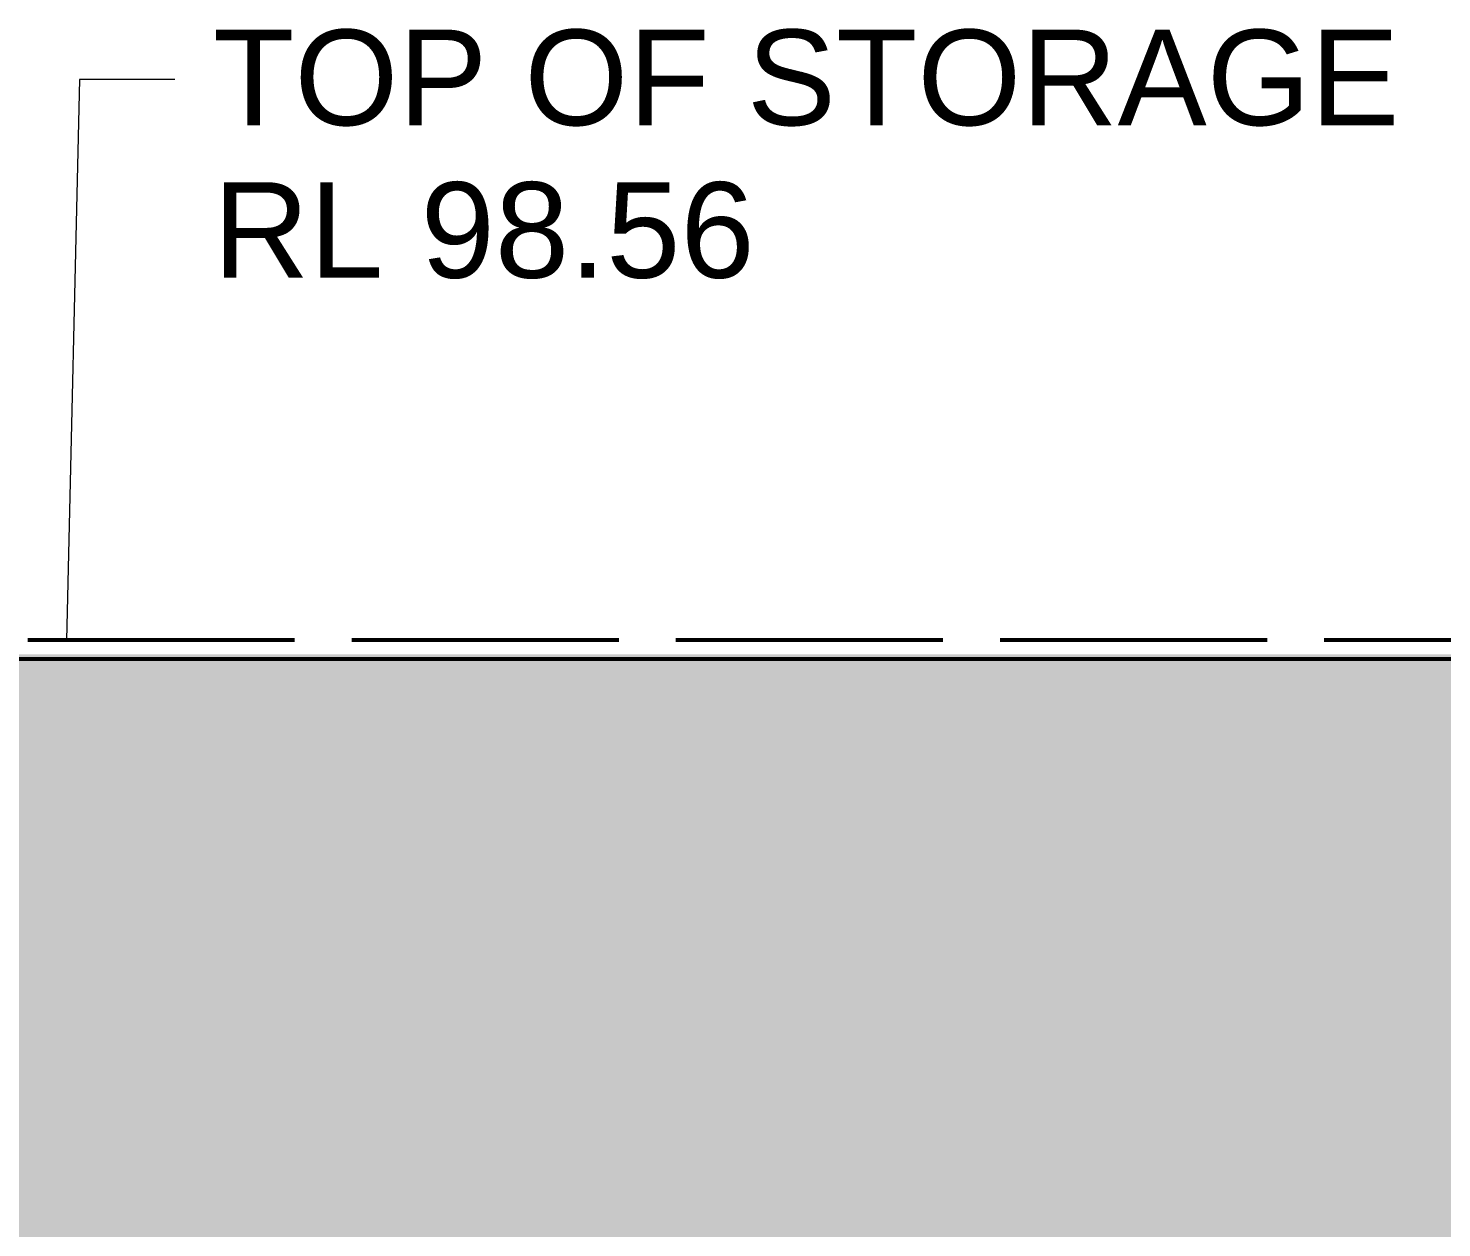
# Model space of a CAD drawing. Header units: millimetres. Extents: x -1589 to 4494, y -1079 to 3281.
# Drawn here: x 2039 to 2562, y 1350 to 1793 of the extents above; entities that cross this region are included whole.
import ezdxf

# ---------------------------------------------------------------- set-up
doc = ezdxf.new("R2010")
doc.units = ezdxf.units.MM
doc.linetypes.add('DASH_99_21', pattern=[119.944444, 98.777778, -21.166667])
for name, color, linetype in [('ANNOTATIONS', 7, 'Continuous'), ('GEOFAB', 5, 'Continuous'), ('LEADERS', 7, 'Continuous'), ('MODULE_ART', 7, 'Continuous'), ('TANK', 7, 'Continuous')]:
    doc.layers.add(name, color=color, linetype=linetype)
doc.styles.add('ARIAL', font='arial.ttf')

# ---------------------------------------------------------------- blocks, each defined once
blk = doc.blocks.new('atlancube_face')
at = {"true_color": 0x000000}
blk.add_solid([(-1.79, -1.79), (1151.79, -1.79), (-1.79, 781.79), (1151.79, 781.79)], dxfattribs=at)

msp = doc.modelspace()

# ---------------------------------------------------------------- linework, layer by layer
at = {"layer": 'GEOFAB', "color": 5, "linetype": 'DASH_99_21', "lineweight": 53}
msp.add_lwpolyline([(-7.06, -7.06), (3457.06, -7.06), (3457.06, 1567.06), (-7.06, 1567.06)], close=True, dxfattribs=at)
at = {"layer": 'LEADERS', "lineweight": 18}
for p, q in [((2058.06, 1774.49), (2053.22, 1567.06)), ((2093.33, 1774.49), (2058.06, 1774.49))]:
    msp.add_line(p, q, dxfattribs=at)
at = {"layer": 'TANK', "lineweight": 53}
msp.add_lwpolyline([(0, 0), (3450, 0), (3450, 1560), (0, 1560)], close=True, dxfattribs=at)

# ---------------------------------------------------------------- block references
at = {"layer": 'MODULE_ART'}
for p in [(1150, 780), (2300, 780)]:
    msp.add_blockref('atlancube_face', p, dxfattribs=at)

# ---------------------------------------------------------------- texts
at = {"layer": 'ANNOTATIONS', "style": 'ARIAL'}
for s, height, p in [('TOP OF STORAGE', 35.3624, (2107.44, 1757.56)), ('RL 98.56', 35.362, (2107.44, 1701.11))]:
    msp.add_text(s, height=height, dxfattribs=at).set_placement(p)

doc.saveas('drawing.dxf')
